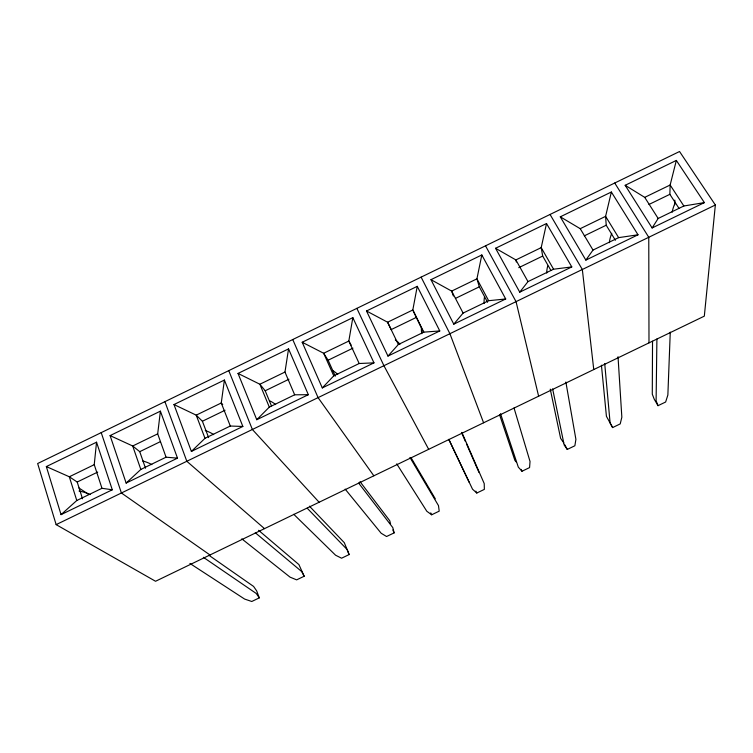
<?xml version="1.0" encoding="UTF-8"?>
<svg xmlns="http://www.w3.org/2000/svg" width="753" height="753" viewBox="0 0 753 753"><rect width="100%" height="100%" fill="white"/><g stroke="black" fill="none" stroke-linecap="round" stroke-linejoin="round"><path stroke-width="1.13" d="M652.531 341.241L652.286 394.167L654.244 399.222L658.018 405.679L665.643 402.008L667.864 395.024L670.264 332.139M656.908 339.01L656.108 400.7L658.018 405.679M679.084 208.496L669.869 194.321L670.142 185.012L676.345 160.427L625.169 185.294L652.117 227.961L704.394 202.604L676.345 160.427M674.688 204.75L674.857 200.1M715.35 204.995L704.319 316.147L155.551 581.269L56.146 524.634L37.65 463.528L679.545 151.513L715.35 204.995L56.146 524.634M112.291 489.779L101.975 488.292L94.247 464.667L96.535 442.19L46.338 466.578L61.049 514.638L112.291 489.779L96.535 442.19M177.501 458.153L166.065 457.193L157.688 433.86L160.398 411.157L110.098 435.601L126.146 483.068L177.501 458.153L160.398 411.157M224.403 380.049L221.26 402.987L230.296 426.029L242.852 426.462L224.403 380.049L173.99 404.549L191.384 451.424L242.852 426.462M308.344 394.694L294.668 394.807L284.973 372.048L288.55 348.884L238.033 373.432L256.764 419.713L308.344 394.694L288.55 348.884M352.828 317.644L348.827 341.043L359.181 363.511L373.987 362.852L352.828 317.644L302.198 342.248L322.293 387.927L373.987 362.852M417.256 286.338L439.78 330.944L387.964 356.075L366.513 310.989L417.256 286.338L412.813 309.972L423.327 332.158M481.816 254.956L505.705 298.969L453.786 324.157L430.97 279.674L481.816 254.956L476.931 278.836L479.303 286.827L487.558 302.292M546.518 223.519L571.791 266.92L519.749 292.155L495.559 248.283L546.518 223.519L541.2 247.633L542.687 256.058L550.829 270.299M611.361 192.006L638.017 234.795L585.853 260.096L560.288 216.826L611.361 192.006L605.6 216.356L606.212 225.222L615.399 240.273M652.117 227.961L658.169 218.464L683.856 205.993L704.394 202.604M585.853 260.096L593.006 250.071L618.637 237.637L638.017 234.795M519.749 292.155L527.985 281.613L553.568 269.207L571.791 266.92M453.786 324.157L463.104 313.088L488.631 300.711L505.705 298.969M387.964 356.075L398.365 344.498L423.835 332.139L439.78 330.944M322.293 387.927L333.767 375.841L359.181 363.511M256.764 419.713L269.31 407.109L294.668 394.807M191.384 451.424L204.995 438.312L230.296 426.029M126.146 483.068L140.82 469.448L166.065 457.193M61.049 514.638L76.778 500.51L101.975 488.292M94.247 464.667L69.314 476.771L46.338 466.578M157.688 433.86L132.697 445.992L110.098 435.601M284.973 372.048L259.879 384.237L238.033 373.432M560.288 216.826L580.224 228.677L605.6 216.356L618.637 237.637M625.169 185.294L644.719 197.361L670.142 185.012L683.856 205.993M76.778 500.51L69.314 476.771L77.201 482.024L97.702 472.075M140.82 469.448L132.697 445.992L139.738 451.668L160.276 441.691M173.99 404.549L196.213 415.148L202.397 421.247L225.043 410.253M269.31 407.109L259.879 384.237L265.197 390.769L288.926 379.248M302.198 342.248L323.668 353.261L328.12 360.216L352.941 348.168M416.051 317.531L391.184 329.607L387.597 322.218L366.513 310.989M455.424 298.423L479.303 286.827M518.761 267.673L542.687 256.058M584.309 235.849L606.212 225.222M648.964 204.468L669.869 194.321M209.259 555.516L253.592 586.436L256.679 590.907L259.296 597.863L251.775 601.487L244.631 599.068L189.897 563.432M258.59 530.31L298.913 564.581L304.174 576.233L296.644 579.866L290.074 577.156L241.817 538.847M307.233 508.237L347.218 549.605L349.119 554.575L341.58 558.208L335.574 555.215L293.755 514.29M358.635 483.068L392.812 527.627L394.13 532.879L386.571 536.513L381.159 533.246L345.166 489.121M396.727 463.848L426.8 511.24L431.648 514.788L439.206 511.146L438.481 505.611L409.961 457.457M449.08 439.846L472.526 489.196L476.781 493.036L484.358 489.384L484.217 483.567L461.843 432.382M500.529 413.689L518.309 467.124L521.989 471.246L529.575 467.594L530.027 461.476L514.026 407.985M552.636 388.868L564.176 445.014L567.263 449.428L574.868 445.767L575.904 439.366L565.861 382.025M601.431 365.196L606.419 416.287L612.603 427.572L620.218 423.901L621.846 417.209L618.025 356.724M430.97 279.674L451.668 291.1L463.104 313.088M495.559 248.283L515.88 259.926L527.985 281.613M78.914 487.972L88.703 494.392M203.395 557.314L256.236 593.468L259.296 597.863M209.974 554.97L121.412 492.989L101.213 432.627M255.305 532.757L301.689 571.555L304.174 576.233M264.501 528.634L186.819 461.278L164.926 401.66M309.445 506.176L344.309 542.687L349.119 554.575M222.728 404.559L221.26 402.987L196.213 415.148L204.995 438.312M319.121 502.242L252.377 429.492L228.761 370.627M516.379 462.097L514.901 460.422L499.578 414.781M360.009 481.638L389.772 520.765L390.581 523.956M373.846 475.802L318.077 397.631L292.748 339.528M563.752 442.849L560.627 438.368L550.255 389.132M644.719 197.361L658.169 218.464M614.73 183.017L648.766 237.28L648.992 342.879M580.224 228.677L593.006 250.071M410.987 457.579L435.3 498.806M550.048 214.454L582.333 269.499L593.759 369.563M351.171 345.119L348.827 341.043L323.668 353.261L333.767 375.841M553.568 269.207L541.2 247.633L515.88 259.926L516.342 261.988M485.516 245.826L516.05 301.633L538.621 396.2M488.631 300.711L476.931 278.836L451.668 291.1L453.372 295.995M564.759 444.731L567.263 449.428M428.673 449.315L383.917 365.704L356.866 308.363M612.603 427.572L610.099 422.875L604.715 363.586M521.02 469.354L521.989 471.246M421.115 277.132L449.908 333.701L483.595 422.781M423.835 332.139L412.813 309.972L387.597 322.218L398.365 344.498M475.858 491.125L476.781 493.036M448.76 439.328L469.241 482.438M430.754 512.868L431.648 514.788M328.12 360.216L335.273 376.171M392.84 529.961L394.13 532.879M461.74 433.06L465.476 441.597M466.408 443.733L479.03 472.545M265.197 390.769L271.438 405.848M202.397 421.247L208.628 437.606M139.738 451.668L145.508 468.225M77.201 482.024L82.519 498.787M79.037 491.022A73.069 30.393 -15.9 0 1 90.162 494.561M142.656 460.949A71.827 31.014 -17.1 0 1 151.861 464.639M205.258 430.565A70.791 31.57 -18.6 0 1 213.683 434.641M269.762 400.878A69.991 32.031 -20.2 0 1 275.636 404.587M332.478 370.457A69.445 32.388 -22 0 1 337.721 374.467M395.316 339.961A69.163 32.614 -23.9 0 1 399.937 344.29M421.812 333.673A69.634 32.633 -28.6 0 1 421.426 328.374M484.207 303.403A70.311 32.417 -30.4 0 1 484.555 296.663M546.725 273.075A71.262 32.087 -32.1 0 1 547.723 266.007M609.375 242.682A72.467 31.654 -33.7 0 1 611.756 233.308M672.165 212.224A73.907 31.137 -35 0 1 675.356 202.444"/></g></svg>
